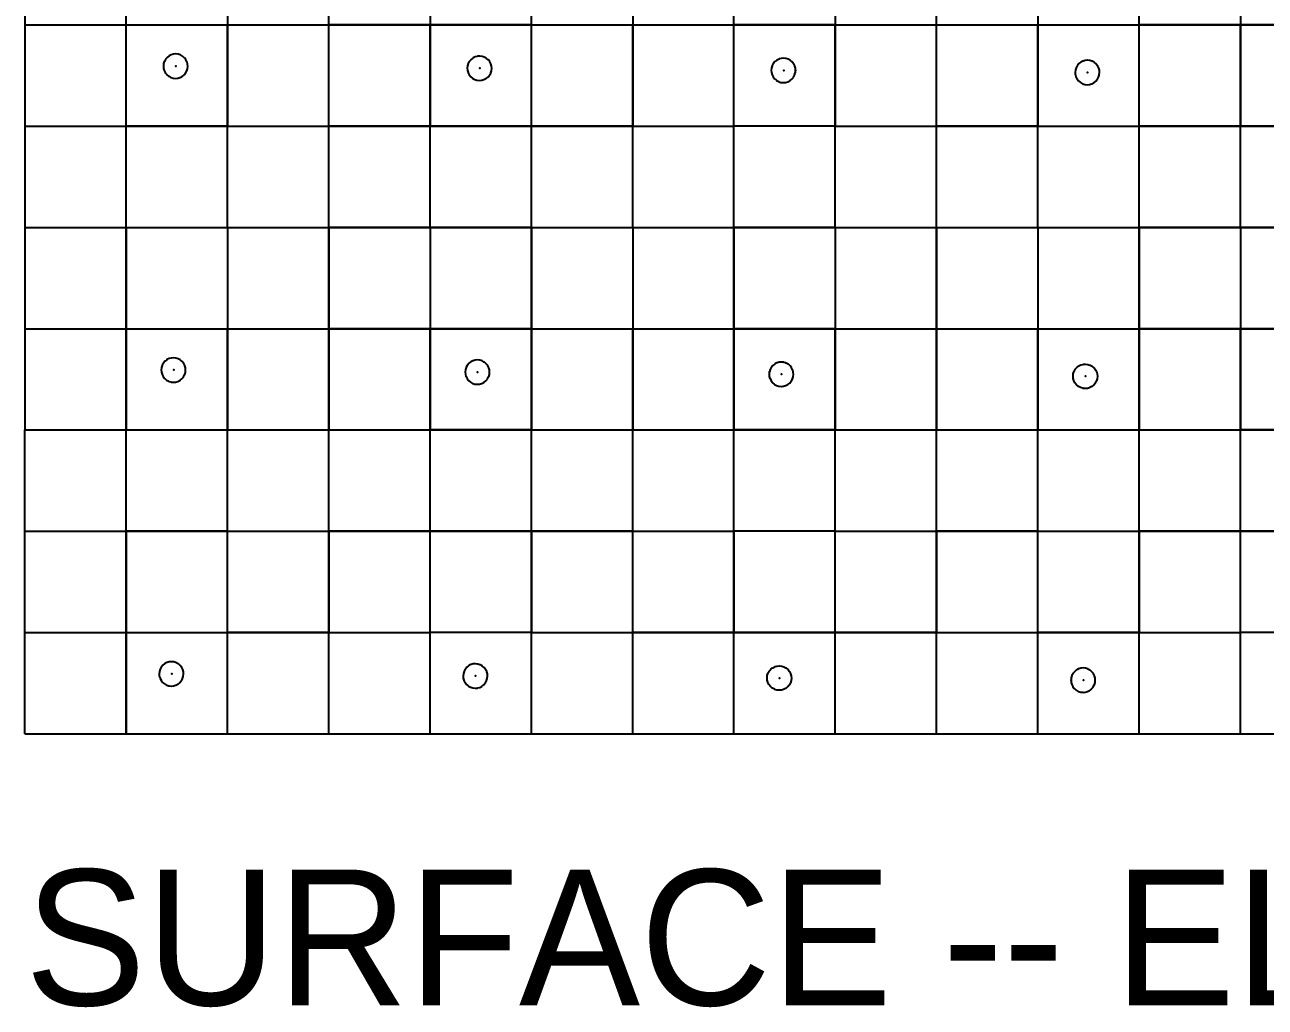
# Model space of a CAD drawing. Header units: metres. Extents: x 0 to 398, y -24 to 612.
# Drawn here: x 0 to 110.2, y -24.3 to 63 of the extents above; entities that cross this region are included whole.
import ezdxf

# ---------------------------------------------------------------- set-up
doc = ezdxf.new("R2010")
doc.units = ezdxf.units.M
doc.layers.add('LAYER_01_CUT', color=7, linetype='Continuous')
doc.layers.add('LAYER_04_GRID', color=7, linetype='Continuous')

msp = doc.modelspace()

# ---------------------------------------------------------------- linework, layer by layer
at = {"layer": 'LAYER_01_CUT'}
for points in [[(17.99, 54), (9, 54), (9, 62.99), (9, 63), (9, 71.99), (9, 72), (9, 80.99)], [(35.99, 54), (27, 54), (27, 62.99), (27, 63), (27, 71.99), (27, 72), (27, 80.99)], [(53.99, 54), (45, 54), (45, 62.99), (45, 63), (45, 71.99), (45, 72), (45, 80.99)], [(71.99, 54), (63, 54), (63, 62.99), (63, 63), (63, 71.99), (63, 72), (63, 80.99)], [(89.99, 54), (81, 54), (81, 62.99), (81, 63), (81, 71.99), (81, 72), (81, 80.99)], [(107.99, 54), (99, 54), (99, 62.99), (99, 63), (99, 71.99), (99, 72), (99, 80.99)], [(0, 71.99), (0, 63), (0, 62.99), (0, 54), (8.99, 54)], [(18, 71.99), (18, 63), (18, 63.01)], [(36, 71.99), (36, 63), (36, 63.01)], [(54, 71.99), (54, 63), (54, 63.01)], [(72, 71.99), (72, 63), (72, 63.01)], [(90, 71.99), (90, 63), (90, 63.01)], [(108, 71.99), (108, 63), (108, 63.01)], [(0, 63), (8.99, 63)], [(0, 63), (0.01, 63)], [(0.01, 63), (9, 63)], [(8.99, 63), (9, 63)], [(9, 63), (9, 63.01)], [(9.01, 63), (9, 63)], [(9, 54.01), (9, 63)], [(9, 63), (17.99, 63)], [(9.01, 63), (18, 63)], [(18, 63), (17.99, 63)], [(18, 54.01), (18, 63)], [(18, 63), (18, 62.99)], [(18, 63), (26.99, 63)], [(18, 63), (18.01, 63)], [(18, 62.99), (18, 54), (26.99, 54)], [(18.01, 63), (27, 63)], [(26.99, 63), (27, 63)], [(27, 63), (27, 63.01)], [(35.99, 63), (27, 63)], [(27.01, 63), (27, 63)], [(27, 54.01), (27, 63)], [(27.01, 63), (36, 63)], [(35.99, 63), (36, 63)], [(36, 54.01), (36, 63)], [(36, 63), (36, 62.99)], [(36, 63), (44.99, 63)], [(36, 63), (36.01, 63)], [(36, 62.99), (36, 54), (44.99, 54)], [(45, 63), (36.01, 63)], [(45, 63), (44.99, 63)], [(45, 63), (45, 63.01)], [(45, 54.01), (45, 63)], [(45, 63), (53.99, 63)], [(45, 63), (45.01, 63)], [(45.01, 63), (54, 63)], [(53.99, 63), (54, 63)], [(54.01, 63), (54, 63)], [(54, 54.01), (54, 63)], [(54, 63), (54, 62.99)], [(54, 63), (62.99, 63)], [(54, 62.99), (54, 54), (62.99, 54)], [(54.01, 63), (63, 63)], [(63, 63), (62.99, 63)], [(63, 63), (63, 63.01)], [(63, 54.01), (63, 63)], [(63, 63), (71.99, 63)], [(63, 63), (63.01, 63)], [(72, 63), (63.01, 63)], [(72, 63), (71.99, 63)], [(72, 54.01), (72, 63)], [(72, 63), (72, 62.99)], [(72, 63), (80.99, 63)], [(72, 63), (72.01, 63)], [(72, 62.99), (72, 54), (80.99, 54)], [(72.01, 63), (81, 63)], [(80.99, 63), (81, 63)], [(81, 63), (81, 63.01)], [(81.01, 63), (81, 63)], [(81, 54.01), (81, 63)], [(81, 63), (89.99, 63)], [(81.01, 63), (90, 63)], [(90, 63), (89.99, 63)], [(90, 54.01), (90, 63)], [(90, 63), (90, 62.99)], [(90, 63), (98.99, 63)], [(90, 63), (90.01, 63)], [(90, 62.99), (90, 54), (98.99, 54)], [(90.01, 63), (99, 63)], [(98.99, 63), (99, 63)], [(99, 63), (99, 63.01)], [(107.99, 63), (99, 63)], [(99.01, 63), (99, 63)], [(99, 54.01), (99, 63)], [(99.01, 63), (108, 63)], [(107.99, 63), (108, 63)], [(108, 54.01), (108, 63)], [(108, 63), (108, 62.99)], [(108, 63), (116.99, 63)], [(108, 63), (108.01, 63)], [(108, 62.99), (108, 54), (116.99, 54)], [(117, 63), (108.01, 63)], [(14.46, 59.51), (14.46, 59.51), (14.46, 59.52), (14.41, 59.7), (14.41, 59.71), (14.4, 59.72), (14.31, 59.9), (14.31, 59.91), (14.3, 59.91), (14.18, 60.07), (14.17, 60.08), (14.02, 60.21), (14, 60.22), (14, 60.23), (13.82, 60.32), (13.81, 60.33), (13.8, 60.33), (13.62, 60.39), (13.61, 60.39), (13.6, 60.39), (13.41, 60.41), (13.4, 60.41), (13.39, 60.41), (13.21, 60.39), (13.21, 60.39), (13.2, 60.39), (13.01, 60.34), (13.01, 60.34), (13, 60.33), (12.82, 60.25), (12.81, 60.24), (12.81, 60.24), (12.65, 60.11), (12.64, 60.11), (12.51, 59.95), (12.5, 59.94), (12.49, 59.93), (12.4, 59.75), (12.39, 59.74), (12.39, 59.74), (12.33, 59.55), (12.33, 59.54), (12.33, 59.53), (12.31, 59.34), (12.31, 59.33), (12.31, 59.33), (12.33, 59.15), (12.33, 59.14), (12.33, 59.13), (12.38, 58.95), (12.38, 58.94), (12.38, 58.93), (12.47, 58.75), (12.48, 58.75), (12.48, 58.74), (12.61, 58.58), (12.61, 58.57), (12.77, 58.44), (12.78, 58.43), (12.79, 58.43), (12.97, 58.33), (12.97, 58.33), (12.98, 58.32), (13.17, 58.27), (13.18, 58.26), (13.19, 58.26), (13.38, 58.24), (13.39, 58.24), (13.39, 58.24), (13.57, 58.26), (13.58, 58.26), (13.59, 58.26), (13.77, 58.31), (13.78, 58.31), (13.79, 58.32), (13.97, 58.41), (13.97, 58.41), (13.98, 58.42), (14.14, 58.54), (14.15, 58.55), (14.28, 58.7), (14.29, 58.72), (14.29, 58.72), (14.39, 58.9), (14.39, 58.91), (14.4, 58.92), (14.45, 59.1), (14.46, 59.11), (14.46, 59.12), (14.48, 59.31), (14.48, 59.32), (14.48, 59.33), (14.46, 59.51)], [(39.61, 58.39), (39.77, 58.26), (39.78, 58.24), (39.79, 58.24), (39.97, 58.14), (39.97, 58.14), (39.98, 58.14), (40.17, 58.08), (40.18, 58.08), (40.19, 58.08), (40.38, 58.06), (40.39, 58.06), (40.39, 58.06), (40.57, 58.07), (40.58, 58.07), (40.59, 58.07), (40.77, 58.13), (40.78, 58.13), (40.79, 58.13), (40.96, 58.22), (40.97, 58.22), (40.98, 58.23), (41.14, 58.35), (41.15, 58.36), (41.28, 58.52), (41.29, 58.53), (41.29, 58.54), (41.39, 58.71), (41.39, 58.72), (41.39, 58.73), (41.45, 58.92), (41.45, 58.93), (41.46, 58.93), (41.48, 59.12), (41.48, 59.13), (41.48, 59.14), (41.46, 59.32), (41.46, 59.33), (41.46, 59.33), (41.41, 59.52), (41.4, 59.53), (41.4, 59.53), (41.31, 59.71), (41.31, 59.72), (41.3, 59.73), (41.18, 59.89), (41.17, 59.89), (41.02, 60.02), (41, 60.03), (41, 60.04), (40.82, 60.13), (40.81, 60.14), (40.8, 60.14), (40.62, 60.2), (40.61, 60.2), (40.6, 60.2), (40.41, 60.22), (40.4, 60.22), (40.39, 60.22), (40.21, 60.21), (40.21, 60.21), (40.2, 60.2), (40.01, 60.15), (40.01, 60.15), (40, 60.15), (39.82, 60.06), (39.81, 60.05), (39.81, 60.05), (39.65, 59.92), (39.64, 59.92), (39.51, 59.76), (39.5, 59.75), (39.49, 59.74), (39.4, 59.57), (39.39, 59.56), (39.39, 59.55), (39.33, 59.36), (39.33, 59.35), (39.33, 59.35), (39.31, 59.16), (39.31, 59.15), (39.31, 59.14), (39.32, 58.96), (39.33, 58.95), (39.33, 58.94), (39.38, 58.76), (39.38, 58.75), (39.38, 58.74), (39.47, 58.57), (39.48, 58.56), (39.48, 58.55), (39.61, 58.39), (39.61, 58.39)], [(67.78, 57.94), (67.79, 57.94), (67.96, 58.03), (67.97, 58.04), (67.98, 58.04), (68.14, 58.17), (68.14, 58.17), (68.28, 58.33), (68.29, 58.34), (68.29, 58.35), (68.39, 58.53), (68.39, 58.53), (68.39, 58.54), (68.45, 58.73), (68.45, 58.74), (68.46, 58.75), (68.47, 58.94), (68.48, 58.95), (68.47, 58.95), (68.46, 59.13), (68.46, 59.14), (68.46, 59.15), (68.41, 59.33), (68.4, 59.34), (68.4, 59.35), (68.31, 59.53), (68.31, 59.53), (68.3, 59.54), (68.18, 59.7), (68.17, 59.71), (68.02, 59.84), (68, 59.85), (67.99, 59.85), (67.82, 59.95), (67.81, 59.95), (67.8, 59.96), (67.61, 60.01), (67.61, 60.02), (67.6, 60.02), (67.41, 60.04), (67.4, 60.04), (67.39, 60.04), (67.21, 60.02), (67.2, 60.02), (67.2, 60.02), (67.01, 59.97), (67.01, 59.96), (67, 59.96), (66.82, 59.87), (66.81, 59.87), (66.81, 59.86), (66.65, 59.74), (66.64, 59.73), (66.51, 59.58), (66.5, 59.56), (66.49, 59.56), (66.4, 59.38), (66.39, 59.37), (66.39, 59.36), (66.33, 59.18), (66.33, 59.17), (66.33, 59.16), (66.31, 58.97), (66.31, 58.96), (66.31, 58.95), (66.32, 58.77), (66.32, 58.77), (66.33, 58.76), (66.38, 58.57), (66.38, 58.57), (66.38, 58.56), (66.47, 58.38), (66.48, 58.37), (66.48, 58.37), (66.61, 58.21), (66.61, 58.2), (66.77, 58.07), (66.78, 58.06), (66.79, 58.05), (66.97, 57.96), (66.97, 57.95), (66.98, 57.95), (67.17, 57.89), (67.18, 57.89), (67.19, 57.89), (67.38, 57.87), (67.38, 57.87), (67.39, 57.87), (67.57, 57.88), (67.58, 57.89), (67.59, 57.89), (67.77, 57.94), (67.78, 57.94)], [(95.39, 58.35), (95.39, 58.36), (95.45, 58.54), (95.45, 58.55), (95.45, 58.56), (95.47, 58.75), (95.47, 58.76), (95.47, 58.77), (95.46, 58.95), (95.46, 58.95), (95.46, 58.96), (95.41, 59.15), (95.4, 59.15), (95.4, 59.16), (95.31, 59.34), (95.31, 59.35), (95.3, 59.35), (95.18, 59.51), (95.17, 59.52), (95.02, 59.65), (95, 59.66), (94.99, 59.67), (94.82, 59.76), (94.81, 59.77), (94.8, 59.77), (94.61, 59.83), (94.61, 59.83), (94.6, 59.83), (94.41, 59.85), (94.4, 59.85), (94.39, 59.85), (94.21, 59.83), (94.2, 59.83), (94.2, 59.83), (94.01, 59.78), (94, 59.78), (94, 59.78), (93.82, 59.69), (93.81, 59.68), (93.8, 59.68), (93.65, 59.55), (93.64, 59.55), (93.51, 59.39), (93.5, 59.38), (93.49, 59.37), (93.4, 59.19), (93.39, 59.19), (93.39, 59.18), (93.33, 58.99), (93.33, 58.98), (93.33, 58.97), (93.31, 58.78), (93.31, 58.77), (93.31, 58.77), (93.32, 58.59), (93.32, 58.58), (93.33, 58.57), (93.38, 58.39), (93.38, 58.38), (93.38, 58.37), (93.47, 58.19), (93.48, 58.19), (93.48, 58.18), (93.61, 58.02), (93.61, 58.01), (93.77, 57.88), (93.78, 57.87), (93.79, 57.87), (93.97, 57.77), (93.97, 57.77), (93.98, 57.76), (94.17, 57.71), (94.18, 57.7), (94.19, 57.7), (94.38, 57.68), (94.38, 57.68), (94.39, 57.68), (94.57, 57.7), (94.58, 57.7), (94.59, 57.7), (94.77, 57.75), (94.78, 57.75), (94.79, 57.76), (94.96, 57.85), (94.97, 57.85), (94.98, 57.86), (95.14, 57.98), (95.14, 57.99), (95.27, 58.14), (95.29, 58.16), (95.29, 58.16), (95.39, 58.34), (95.39, 58.35)], [(0, 53.99), (0, 54)], [(0, 54), (0.01, 54)], [(0, 53.99), (0, 45), (0, 44.99), (0, 36), (8.99, 36), (9, 36), (9, 44.99), (9, 45), (9, 53.99)], [(0.01, 54), (9, 54)], [(8.99, 54), (9, 54)], [(9, 54.01), (9, 54)], [(9.01, 54), (9, 54)], [(9, 53.99), (9, 54)], [(9, 45.01), (9, 54)], [(9.01, 54), (18, 54)], [(18, 54), (17.99, 54)], [(17.99, 45), (18, 45), (18, 53.99)], [(18, 54.01), (18, 54)], [(18, 53.99), (18, 54)], [(18, 45.01), (18, 54)], [(18, 54), (18.01, 54)], [(18.01, 54), (27, 54)], [(26.99, 54), (27, 54)], [(26.99, 36), (27, 36), (27, 44.99), (27, 45), (27, 53.99)], [(27, 54.01), (27, 54)], [(27.01, 54), (27, 54)], [(27, 53.99), (27, 54)], [(27, 45.01), (27, 54)], [(27.01, 54), (36, 54)], [(35.99, 54), (36, 54)], [(35.99, 45), (36, 45), (36, 53.99)], [(36, 54.01), (36, 54)], [(36, 53.99), (36, 54)], [(36, 45.01), (36, 54)], [(36, 54), (36.01, 54)], [(45, 54), (36.01, 54)], [(45, 54), (44.99, 54)], [(44.99, 36), (45, 36), (45, 44.99), (45, 45), (45, 53.99)], [(45, 54.01), (45, 54)], [(45, 53.99), (45, 54)], [(45, 45.01), (45, 54)], [(45, 54), (45.01, 54)], [(45.01, 54), (54, 54)], [(53.99, 54), (54, 54)], [(53.99, 45), (54, 45), (54, 53.99)], [(54, 54.01), (54, 54)], [(54.01, 54), (54, 54)], [(54, 53.99), (54, 54)], [(54, 45.01), (54, 54)], [(54.01, 54), (63, 54)], [(63, 54), (62.99, 54)], [(62.99, 36), (63, 36), (63, 44.99), (63, 45), (63, 53.99)], [(63, 54.01), (63, 54)], [(63, 53.99), (63, 54)], [(63, 45.01), (63, 54)], [(63, 54), (63.01, 54)], [(72, 54), (63.01, 54)], [(72, 54), (71.99, 54)], [(71.99, 45), (72, 45), (72, 53.99)], [(72, 54.01), (72, 54)], [(72, 53.99), (72, 54)], [(72, 45.01), (72, 54)], [(72, 54), (72.01, 54)], [(72.01, 54), (81, 54)], [(80.99, 54), (81, 54)], [(80.99, 36), (81, 36), (81, 44.99), (81, 45), (81, 53.99)], [(81, 54.01), (81, 54)], [(81.01, 54), (81, 54)], [(81, 53.99), (81, 54)], [(81, 45.01), (81, 54)], [(81.01, 54), (90, 54)], [(90, 54), (89.99, 54)], [(89.99, 45), (90, 45), (90, 53.99)], [(90, 54.01), (90, 54)], [(90, 53.99), (90, 54)], [(90, 45.01), (90, 54)], [(90, 54), (90.01, 54)], [(90.01, 54), (99, 54)], [(98.99, 54), (99, 54)], [(98.99, 36), (99, 36), (99, 44.99), (99, 45), (99, 53.99)], [(99, 54.01), (99, 54)], [(99.01, 54), (99, 54)], [(99, 53.99), (99, 54)], [(99, 45.01), (99, 54)], [(99.01, 54), (108, 54)], [(107.99, 54), (108, 54)], [(107.99, 45), (108, 45), (108, 53.99)], [(108, 54.01), (108, 54)], [(108, 53.99), (108, 54)], [(108, 45.01), (108, 54)], [(108, 54), (108.01, 54)], [(117, 54), (108.01, 54)], [(0, 45), (8.99, 45)], [(0, 45), (0.01, 45)], [(0.01, 45), (9, 45)], [(8.99, 45), (9, 45)], [(9, 45), (9, 45.01)], [(9.01, 45), (9, 45)], [(9, 45), (9, 36.01)], [(9, 45), (17.99, 45)], [(9.01, 45), (18, 45)], [(18, 45), (18, 45.01)], [(18, 45), (18, 44.99)], [(18, 45), (18, 36.01)], [(18, 45), (26.99, 45)], [(18, 45), (18.01, 45)], [(18, 44.99), (18, 36), (18, 36.01)], [(18.01, 45), (27, 45)], [(26.99, 45), (27, 45)], [(27, 45), (27, 45.01)], [(35.99, 45), (27, 45)], [(27.01, 45), (27, 45)], [(27, 45), (27, 36.01)], [(27.01, 45), (36, 45)], [(36, 45), (36, 45.01)], [(36, 45), (36, 44.99)], [(36, 45), (36, 36.01)], [(36, 45), (44.99, 45)], [(36, 45), (36.01, 45)], [(36, 44.99), (36, 36), (36, 36.01)], [(45, 45), (36.01, 45)], [(45, 45), (44.99, 45)], [(45, 45), (45, 45.01)], [(45, 45), (45, 36.01)], [(45, 45), (53.99, 45)], [(45, 45), (45.01, 45)], [(45.01, 45), (54, 45)], [(54, 45), (54, 45.01)], [(54.01, 45), (54, 45)], [(54, 45), (54, 44.99)], [(54, 45), (54, 36.01)], [(54, 45), (62.99, 45)], [(54, 44.99), (54, 36), (54, 36.01)], [(54.01, 45), (63, 45)], [(63, 45), (62.99, 45)], [(63, 45), (63, 45.01)], [(63, 45), (63, 36.01)], [(63, 45), (71.99, 45)], [(63, 45), (63.01, 45)], [(72, 45), (63.01, 45)], [(72, 45), (72, 45.01)], [(72, 45), (72, 44.99)], [(72, 45), (72, 36.01)], [(72, 45), (80.99, 45)], [(72, 45), (72.01, 45)], [(72, 44.99), (72, 36), (72, 36.01)], [(72.01, 45), (81, 45)], [(80.99, 45), (81, 45)], [(81, 45), (81, 45.01)], [(81.01, 45), (81, 45)], [(81, 45), (81, 36.01)], [(81, 45), (89.99, 45)], [(81.01, 45), (90, 45)], [(90, 45), (90, 45.01)], [(90, 45), (90, 44.99)], [(90, 45), (90, 36.01)], [(90, 45), (98.99, 45)], [(90, 45), (90.01, 45)], [(90, 44.99), (90, 36), (90, 36.01)], [(90.01, 45), (99, 45)], [(98.99, 45), (99, 45)], [(99, 45), (99, 45.01)], [(107.99, 45), (99, 45)], [(99.01, 45), (99, 45)], [(99, 45), (99, 36.01)], [(99.01, 45), (108, 45)], [(108, 45), (108, 45.01)], [(108, 45), (108, 44.99)], [(108, 45), (108, 36.01)], [(108, 45), (116.99, 45)], [(108, 45), (108.01, 45)], [(108, 44.99), (108, 36), (108, 36.01)], [(117, 45), (108.01, 45)], [(0, 35.99), (0, 36)], [(0, 36), (0.01, 36)], [(0, 35.99), (0, 27)], [(0.01, 36), (9, 36)], [(9, 36), (9, 36.01)], [(9.01, 36), (9, 36)], [(9, 35.99), (9, 36)], [(9, 27.01), (9, 36)], [(9, 36), (17.99, 36)], [(9, 35.99), (9, 27)], [(9.01, 36), (18, 36)], [(18, 36), (17.99, 36)], [(18, 35.99), (18, 36)], [(18, 27.01), (18, 36)], [(18, 36), (26.99, 36)], [(18, 36), (18.01, 36)], [(18, 35.99), (18, 27)], [(18.01, 36), (27, 36)], [(27, 36), (27, 36.01)], [(35.99, 36), (27, 36)], [(27.01, 36), (27, 36)], [(27, 35.99), (27, 36)], [(27, 27.01), (27, 36)], [(27, 35.99), (27, 27)], [(27.01, 36), (36, 36)], [(35.99, 36), (36, 36)], [(36, 35.99), (36, 36)], [(36, 27.01), (36, 36)], [(36, 36), (44.99, 36)], [(36, 36), (36.01, 36)], [(36, 35.99), (36, 27)], [(45, 36), (36.01, 36)], [(45, 36), (45, 36.01)], [(45, 35.99), (45, 36)], [(45, 27.01), (45, 36)], [(45, 36), (53.99, 36)], [(45, 36), (45.01, 36)], [(45, 35.99), (45, 27)], [(45.01, 36), (54, 36)], [(53.99, 36), (54, 36)], [(54.01, 36), (54, 36)], [(54, 35.99), (54, 36)], [(54, 27.01), (54, 36)], [(54, 36), (62.99, 36)], [(54, 35.99), (54, 27)], [(54.01, 36), (63, 36)], [(63, 36), (63, 36.01)], [(63, 35.99), (63, 36)], [(63, 27.01), (63, 36)], [(63, 36), (71.99, 36)], [(63, 36), (63.01, 36)], [(63, 35.99), (63, 27)], [(72, 36), (63.01, 36)], [(72, 36), (71.99, 36)], [(72, 35.99), (72, 36)], [(72, 27.01), (72, 36)], [(72, 36), (80.99, 36)], [(72, 36), (72.01, 36)], [(72, 35.99), (72, 27)], [(72.01, 36), (81, 36)], [(81, 36), (81, 36.01)], [(81.01, 36), (81, 36)], [(81, 35.99), (81, 36)], [(81, 27.01), (81, 36)], [(81, 36), (89.99, 36)], [(81, 35.99), (81, 27)], [(81.01, 36), (90, 36)], [(90, 36), (89.99, 36)], [(90, 35.99), (90, 36)], [(90, 27.01), (90, 36)], [(90, 36), (98.99, 36)], [(90, 36), (90.01, 36)], [(90, 35.99), (90, 27)], [(90.01, 36), (99, 36)], [(99, 36), (99, 36.01)], [(107.99, 36), (99, 36)], [(99.01, 36), (99, 36)], [(99, 35.99), (99, 36)], [(99, 27.01), (99, 36)], [(99, 35.99), (99, 27)], [(99.01, 36), (108, 36)], [(107.99, 36), (108, 36)], [(108, 35.99), (108, 36)], [(108, 27.01), (108, 36)], [(108, 36), (116.99, 36)], [(108, 36), (108.01, 36)], [(108, 35.99), (108, 27)], [(117, 36), (108.01, 36)], [(14.27, 32.51), (14.27, 32.51), (14.27, 32.52), (14.22, 32.71), (14.22, 32.71), (14.21, 32.72), (14.13, 32.9), (14.12, 32.91), (14.12, 32.91), (13.99, 33.07), (13.99, 33.08), (13.83, 33.21), (13.82, 33.22), (13.81, 33.23), (13.63, 33.32), (13.62, 33.33), (13.62, 33.33), (13.43, 33.39), (13.42, 33.39), (13.41, 33.39), (13.22, 33.41), (13.21, 33.41), (13.21, 33.41), (13.03, 33.39), (13.02, 33.39), (13.01, 33.39), (12.83, 33.34), (12.82, 33.34), (12.81, 33.34), (12.63, 33.25), (12.63, 33.24), (12.62, 33.24), (12.46, 33.11), (12.45, 33.11), (12.32, 32.95), (12.31, 32.94), (12.31, 32.93), (12.21, 32.75), (12.21, 32.75), (12.2, 32.74), (12.15, 32.55), (12.14, 32.54), (12.14, 32.53), (12.12, 32.34), (12.12, 32.33), (12.12, 32.33), (12.14, 32.15), (12.14, 32.14), (12.14, 32.13), (12.19, 31.95), (12.19, 31.94), (12.2, 31.93), (12.29, 31.75), (12.29, 31.75), (12.3, 31.74), (12.42, 31.58), (12.43, 31.57), (12.58, 31.44), (12.6, 31.43), (12.6, 31.43), (12.78, 31.33), (12.79, 31.33), (12.8, 31.32), (12.98, 31.27), (12.99, 31.26), (13, 31.26), (13.19, 31.24), (13.2, 31.24), (13.21, 31.24), (13.39, 31.26), (13.39, 31.26), (13.4, 31.26), (13.59, 31.31), (13.59, 31.31), (13.6, 31.32), (13.78, 31.41), (13.79, 31.41), (13.79, 31.42), (13.95, 31.54), (13.96, 31.55), (14.09, 31.7), (14.1, 31.72), (14.11, 31.72), (14.2, 31.9), (14.21, 31.91), (14.21, 31.92), (14.27, 32.1), (14.27, 32.11), (14.27, 32.12), (14.29, 32.31), (14.29, 32.32), (14.29, 32.33), (14.27, 32.51)], [(39.14, 32.35), (39.12, 32.16), (39.12, 32.15), (39.12, 32.14), (39.14, 31.96), (39.14, 31.95), (39.14, 31.94), (39.19, 31.76), (39.19, 31.75), (39.2, 31.75), (39.29, 31.57), (39.29, 31.56), (39.3, 31.55), (39.42, 31.39), (39.43, 31.39), (39.58, 31.26), (39.6, 31.25), (39.6, 31.24), (39.78, 31.14), (39.79, 31.14), (39.8, 31.14), (39.98, 31.08), (39.99, 31.08), (40, 31.08), (40.19, 31.06), (40.2, 31.06), (40.21, 31.06), (40.39, 31.07), (40.39, 31.07), (40.4, 31.07), (40.58, 31.13), (40.59, 31.13), (40.6, 31.13), (40.78, 31.22), (40.79, 31.22), (40.79, 31.23), (40.95, 31.36), (40.96, 31.36), (41.09, 31.52), (41.1, 31.53), (41.11, 31.54), (41.2, 31.71), (41.21, 31.72), (41.21, 31.73), (41.27, 31.92), (41.27, 31.93), (41.27, 31.93), (41.29, 32.12), (41.29, 32.13), (41.29, 32.14), (41.27, 32.32), (41.27, 32.33), (41.27, 32.34), (41.22, 32.52), (41.22, 32.53), (41.21, 32.53), (41.13, 32.71), (41.12, 32.72), (41.12, 32.73), (40.99, 32.89), (40.99, 32.89), (40.83, 33.02), (40.82, 33.04), (40.81, 33.04), (40.63, 33.14), (40.62, 33.14), (40.62, 33.14), (40.43, 33.2), (40.42, 33.2), (40.41, 33.2), (40.22, 33.22), (40.21, 33.22), (40.21, 33.22), (40.03, 33.21), (40.02, 33.21), (40.01, 33.21), (39.83, 33.15), (39.82, 33.15), (39.81, 33.15), (39.63, 33.06), (39.63, 33.06), (39.62, 33.05), (39.46, 32.93), (39.45, 32.92), (39.32, 32.76), (39.31, 32.75), (39.31, 32.74), (39.21, 32.57), (39.21, 32.56), (39.2, 32.55), (39.15, 32.36), (39.14, 32.35), (39.14, 32.35)], [(67.96, 31.17), (68.09, 31.33), (68.1, 31.34), (68.1, 31.35), (68.2, 31.53), (68.2, 31.54), (68.21, 31.54), (68.27, 31.73), (68.27, 31.74), (68.27, 31.75), (68.29, 31.94), (68.29, 31.95), (68.29, 31.95), (68.27, 32.13), (68.27, 32.14), (68.27, 32.15), (68.22, 32.33), (68.22, 32.34), (68.21, 32.35), (68.12, 32.53), (68.12, 32.53), (68.12, 32.54), (67.99, 32.7), (67.98, 32.71), (67.83, 32.84), (67.82, 32.85), (67.81, 32.85), (67.63, 32.95), (67.62, 32.95), (67.62, 32.96), (67.43, 33.01), (67.42, 33.02), (67.41, 33.02), (67.22, 33.04), (67.21, 33.04), (67.2, 33.04), (67.03, 33.02), (67.02, 33.02), (67.01, 33.02), (66.83, 32.97), (66.82, 32.97), (66.81, 32.96), (66.63, 32.87), (66.63, 32.87), (66.62, 32.86), (66.46, 32.74), (66.45, 32.73), (66.32, 32.58), (66.31, 32.56), (66.31, 32.56), (66.21, 32.38), (66.21, 32.37), (66.2, 32.36), (66.15, 32.18), (66.14, 32.17), (66.14, 32.16), (66.12, 31.97), (66.12, 31.96), (66.12, 31.95), (66.14, 31.77), (66.14, 31.77), (66.14, 31.76), (66.19, 31.57), (66.19, 31.57), (66.2, 31.56), (66.29, 31.38), (66.29, 31.37), (66.29, 31.37), (66.42, 31.21), (66.43, 31.2), (66.58, 31.07), (66.59, 31.06), (66.6, 31.05), (66.78, 30.96), (66.79, 30.95), (66.79, 30.95), (66.98, 30.89), (66.99, 30.89), (67, 30.89), (67.19, 30.87), (67.2, 30.87), (67.21, 30.87), (67.38, 30.89), (67.39, 30.89), (67.4, 30.89), (67.58, 30.94), (67.59, 30.94), (67.6, 30.95), (67.78, 31.03), (67.78, 31.04), (67.79, 31.04), (67.95, 31.17), (67.96, 31.17)], [(94.78, 30.85), (94.78, 30.85), (94.6, 30.76), (94.59, 30.76), (94.58, 30.75), (94.4, 30.7), (94.39, 30.7), (94.38, 30.7), (94.2, 30.68), (94.2, 30.68), (94.19, 30.68), (94, 30.7), (93.99, 30.71), (93.98, 30.71), (93.79, 30.77), (93.79, 30.77), (93.78, 30.77), (93.6, 30.87), (93.59, 30.87), (93.58, 30.88), (93.43, 31.01), (93.42, 31.02), (93.29, 31.18), (93.29, 31.19), (93.28, 31.2), (93.2, 31.37), (93.19, 31.38), (93.19, 31.39), (93.14, 31.57), (93.14, 31.58), (93.14, 31.59), (93.12, 31.77), (93.12, 31.77), (93.12, 31.78), (93.14, 31.97), (93.14, 31.98), (93.14, 31.99), (93.2, 32.18), (93.21, 32.19), (93.21, 32.19), (93.31, 32.37), (93.31, 32.38), (93.32, 32.39), (93.45, 32.55), (93.46, 32.55), (93.62, 32.68), (93.62, 32.68), (93.63, 32.69), (93.81, 32.78), (93.82, 32.78), (93.83, 32.78), (94.01, 32.83), (94.02, 32.83), (94.03, 32.84), (94.2, 32.85), (94.21, 32.85), (94.22, 32.85), (94.41, 32.83), (94.42, 32.83), (94.43, 32.83), (94.61, 32.77), (94.62, 32.77), (94.63, 32.76), (94.81, 32.67), (94.82, 32.66), (94.83, 32.65), (94.98, 32.52), (94.99, 32.51), (95.11, 32.35), (95.12, 32.35), (95.12, 32.34), (95.21, 32.16), (95.22, 32.15), (95.22, 32.15), (95.27, 31.96), (95.27, 31.95), (95.27, 31.95), (95.29, 31.77), (95.29, 31.76), (95.29, 31.75), (95.27, 31.56), (95.27, 31.55), (95.26, 31.54), (95.21, 31.36), (95.2, 31.35), (95.2, 31.34), (95.1, 31.16), (95.1, 31.16), (95.09, 31.14), (94.96, 30.99), (94.95, 30.98), (94.79, 30.86), (94.78, 30.85)], [(0, 0), (0, 8.99), (0, 9), (0, 17.99), (0, 18), (0, 26.99), (0, 27), (8.99, 27), (9, 27), (17.99, 27), (18, 27), (26.99, 27), (27, 27), (35.99, 27), (36, 27), (44.99, 27), (45, 27), (53.99, 27), (54, 27), (62.99, 27), (63, 27), (71.99, 27), (72, 27), (80.99, 27), (81, 27), (89.99, 27), (90, 27), (98.99, 27), (99, 27), (107.99, 27), (108, 27), (116.99, 27)], [(0, 27), (0.01, 27)], [(0.01, 27), (9, 27)], [(9, 27.01), (9, 27)], [(9.01, 27), (9, 27)], [(9, 26.99), (9, 27)], [(9, 18.01), (9, 27)], [(17.99, 18), (9, 18), (9, 26.99)], [(9.01, 27), (18, 27)], [(18, 27.01), (18, 27)], [(18, 26.99), (18, 27)], [(18, 18.01), (18, 27)], [(18, 27), (18.01, 27)], [(26.99, 9), (18, 9), (18, 17.99), (18, 18), (18, 26.99)], [(18.01, 27), (27, 27)], [(27, 27.01), (27, 27)], [(27.01, 27), (27, 27)], [(27, 26.99), (27, 27)], [(27, 18.01), (27, 27)], [(35.99, 18), (27, 18), (27, 26.99)], [(27.01, 27), (36, 27)], [(36, 27.01), (36, 27)], [(36, 26.99), (36, 27)], [(36, 18.01), (36, 27)], [(36, 27), (36.01, 27)], [(44.99, 9), (36, 9), (36, 17.99), (36, 18), (36, 26.99)], [(45, 27), (36.01, 27)], [(45, 27.01), (45, 27)], [(45, 26.99), (45, 27)], [(45, 18.01), (45, 27)], [(45, 27), (45.01, 27)], [(53.99, 18), (45, 18), (45, 26.99)], [(45.01, 27), (54, 27)], [(54, 27.01), (54, 27)], [(54.01, 27), (54, 27)], [(54, 26.99), (54, 27)], [(54, 18.01), (54, 27)], [(62.99, 9), (54, 9), (54, 17.99), (54, 18), (54, 26.99)], [(54.01, 27), (63, 27)], [(63, 27.01), (63, 27)], [(63, 26.99), (63, 27)], [(63, 18.01), (63, 27)], [(63, 27), (63.01, 27)], [(71.99, 18), (63, 18), (63, 26.99)], [(72, 27), (63.01, 27)], [(72, 27.01), (72, 27)], [(72, 26.99), (72, 27)], [(72, 18.01), (72, 27)], [(72, 27), (72.01, 27)], [(80.99, 9), (72, 9), (72, 17.99), (72, 18), (72, 26.99)], [(72.01, 27), (81, 27)], [(81, 27.01), (81, 27)], [(81.01, 27), (81, 27)], [(81, 26.99), (81, 27)], [(81, 18.01), (81, 27)], [(89.99, 18), (81, 18), (81, 26.99)], [(81.01, 27), (90, 27)], [(90, 27.01), (90, 27)], [(90, 26.99), (90, 27)], [(90, 18.01), (90, 27)], [(90, 27), (90.01, 27)], [(98.99, 9), (90, 9), (90, 17.99), (90, 18), (90, 26.99)], [(90.01, 27), (99, 27)], [(99, 27.01), (99, 27)], [(99.01, 27), (99, 27)], [(99, 26.99), (99, 27)], [(99, 18.01), (99, 27)], [(107.99, 18), (99, 18), (99, 26.99)], [(99.01, 27), (108, 27)], [(108, 27.01), (108, 27)], [(108, 26.99), (108, 27)], [(108, 18.01), (108, 27)], [(108, 27), (108.01, 27)], [(116.99, 9), (108, 9), (108, 17.99), (108, 18), (108, 26.99)], [(117, 27), (108.01, 27)], [(0, 18), (8.99, 18)], [(0, 18), (0.01, 18)], [(0.01, 18), (9, 18)], [(8.99, 18), (9, 18)], [(9, 18), (9, 18.01)], [(9.01, 18), (9, 18)], [(9, 9.01), (9, 18)], [(9, 18), (9, 17.99)], [(9, 17.99), (9, 9), (17.99, 9)], [(9.01, 18), (18, 18)], [(18, 18), (17.99, 18)], [(18, 18), (18, 18.01)], [(18, 9.01), (18, 18)], [(18, 18), (26.99, 18)], [(18, 18), (18.01, 18)], [(18.01, 18), (27, 18)], [(26.99, 18), (27, 18)], [(27, 18), (27, 18.01)], [(27.01, 18), (27, 18)], [(27, 9.01), (27, 18)], [(27, 18), (27, 17.99)], [(27, 17.99), (27, 9), (35.99, 9)], [(27.01, 18), (36, 18)], [(35.99, 18), (36, 18)], [(36, 18), (36, 18.01)], [(36, 9.01), (36, 18)], [(36, 18), (44.99, 18)], [(36, 18), (36.01, 18)], [(45, 18), (36.01, 18)], [(45, 18), (44.99, 18)], [(45, 18), (45, 18.01)], [(45, 9.01), (45, 18)], [(45, 18), (45, 17.99)], [(45, 18), (45.01, 18)], [(45, 17.99), (45, 9), (53.99, 9)], [(45.01, 18), (54, 18)], [(53.99, 18), (54, 18)], [(54, 18), (54, 18.01)], [(54.01, 18), (54, 18)], [(54, 9.01), (54, 18)], [(54, 18), (62.99, 18)], [(54.01, 18), (63, 18)], [(63, 18), (62.99, 18)], [(63, 18), (63, 18.01)], [(63, 9.01), (63, 18)], [(63, 18), (63, 17.99)], [(63, 18), (63.01, 18)], [(63, 17.99), (63, 9), (71.99, 9)], [(72, 18), (63.01, 18)], [(72, 18), (71.99, 18)], [(72, 18), (72, 18.01)], [(72, 9.01), (72, 18)], [(72, 18), (80.99, 18)], [(72, 18), (72.01, 18)], [(72.01, 18), (81, 18)], [(80.99, 18), (81, 18)], [(81, 18), (81, 18.01)], [(81.01, 18), (81, 18)], [(81, 9.01), (81, 18)], [(81, 18), (81, 17.99)], [(81, 17.99), (81, 9), (89.99, 9)], [(81.01, 18), (90, 18)], [(90, 18), (89.99, 18)], [(90, 18), (90, 18.01)], [(90, 9.01), (90, 18)], [(90, 18), (98.99, 18)], [(90, 18), (90.01, 18)], [(90.01, 18), (99, 18)], [(98.99, 18), (99, 18)], [(99, 18), (99, 18.01)], [(99.01, 18), (99, 18)], [(99, 9.01), (99, 18)], [(99, 18), (99, 17.99)], [(99, 17.99), (99, 9), (107.99, 9)], [(99.01, 18), (108, 18)], [(107.99, 18), (108, 18)], [(108, 18), (108, 18.01)], [(108, 9.01), (108, 18)], [(108, 18), (116.99, 18)], [(108, 18), (108.01, 18)], [(117, 18), (108.01, 18)], [(0, 9), (8.99, 9)], [(0, 9), (0.01, 9)], [(0.01, 9), (9, 9)], [(8.99, 9), (9, 9)], [(9, 9.01), (9, 9)], [(9.01, 9), (9, 9)], [(9, 8.99), (9, 9)], [(9, 0.01), (9, 9)], [(9, 8.99), (9, 0), (9, 0.01)], [(9.01, 9), (18, 9)], [(9.01, 0), (18, 0), (18, 8.99)], [(18, 9), (17.99, 9)], [(18, 9.01), (18, 9)], [(18, 8.99), (18, 9)], [(18, 0.01), (18, 9)], [(18, 9), (18.01, 9)], [(18.01, 9), (27, 9)], [(18.01, 0), (27, 0), (27, 8.99)], [(26.99, 9), (27, 9)], [(27, 9.01), (27, 9)], [(27.01, 9), (27, 9)], [(27, 8.99), (27, 9)], [(27, 0.01), (27, 9)], [(27.01, 9), (36, 9)], [(27.01, 0), (36, 0), (36, 8.99)], [(35.99, 9), (36, 9)], [(36, 9.01), (36, 9)], [(36, 8.99), (36, 9)], [(36, 0.01), (36, 9)], [(36, 9), (36.01, 9)], [(45, 9), (36.01, 9)], [(36.01, 0), (45, 0), (45, 8.99)], [(45, 9), (44.99, 9)], [(45, 9.01), (45, 9)], [(45, 8.99), (45, 9)], [(45, 0.01), (45, 9)], [(45, 9), (45.01, 9)], [(45.01, 9), (54, 9)], [(45.01, 0), (54, 0), (54, 8.99)], [(53.99, 9), (54, 9)], [(54, 9.01), (54, 9)], [(54.01, 9), (54, 9)], [(54, 8.99), (54, 9)], [(54, 0.01), (54, 9)], [(54.01, 9), (63, 9)], [(54.01, 0), (63, 0), (63, 8.99)], [(63, 9), (62.99, 9)], [(63, 9.01), (63, 9)], [(63, 8.99), (63, 9)], [(63, 0.01), (63, 9)], [(63, 9), (63.01, 9)], [(72, 9), (63.01, 9)], [(63.01, 0), (72, 0), (72, 8.99)], [(72, 9), (71.99, 9)], [(72, 9.01), (72, 9)], [(72, 8.99), (72, 9)], [(72, 0.01), (72, 9)], [(72, 9), (72.01, 9)], [(72.01, 9), (81, 9)], [(72.01, 0), (81, 0), (81, 8.99)], [(80.99, 9), (81, 9)], [(81, 9.01), (81, 9)], [(81.01, 9), (81, 9)], [(81, 8.99), (81, 9)], [(81, 0.01), (81, 9)], [(81.01, 9), (90, 9)], [(81.01, 0), (90, 0), (90, 8.99)], [(90, 9), (89.99, 9)], [(90, 9.01), (90, 9)], [(90, 8.99), (90, 9)], [(90, 0.01), (90, 9)], [(90, 9), (90.01, 9)], [(90.01, 9), (99, 9)], [(90.01, 0), (99, 0), (99, 8.99)], [(98.99, 9), (99, 9)], [(99, 9.01), (99, 9)], [(99.01, 9), (99, 9)], [(99, 8.99), (99, 9)], [(99, 0.01), (99, 9)], [(99.01, 9), (108, 9)], [(99.01, 0), (108, 0), (108, 8.99)], [(107.99, 9), (108, 9)], [(108, 9.01), (108, 9)], [(108, 8.99), (108, 9)], [(108, 0.01), (108, 9)], [(108, 9), (108.01, 9)], [(117, 9), (108.01, 9)], [(108.01, 0), (117, 0), (117, 8.99)], [(12.8, 4.27), (12.81, 4.27), (12.81, 4.26), (13, 4.24), (13.01, 4.24), (13.02, 4.24), (13.2, 4.26), (13.21, 4.26), (13.22, 4.26), (13.4, 4.31), (13.41, 4.32), (13.41, 4.32), (13.59, 4.41), (13.6, 4.41), (13.61, 4.42), (13.77, 4.54), (13.77, 4.55), (13.9, 4.7), (13.91, 4.72), (13.92, 4.72), (14.02, 4.9), (14.02, 4.91), (14.02, 4.92), (14.08, 5.1), (14.08, 5.11), (14.08, 5.12), (14.1, 5.31), (14.1, 5.32), (14.1, 5.33), (14.09, 5.51), (14.09, 5.51), (14.09, 5.52), (14.03, 5.71), (14.03, 5.71), (14.03, 5.72), (13.94, 5.9), (13.94, 5.91), (13.93, 5.91), (13.81, 6.07), (13.8, 6.08), (13.64, 6.21), (13.63, 6.22), (13.62, 6.23), (13.45, 6.32), (13.44, 6.33), (13.43, 6.33), (13.24, 6.39), (13.23, 6.39), (13.23, 6.39), (13.04, 6.41), (13.03, 6.41), (13.02, 6.41), (12.84, 6.4), (12.83, 6.39), (12.82, 6.39), (12.64, 6.34), (12.63, 6.34), (12.63, 6.34), (12.45, 6.25), (12.44, 6.24), (12.43, 6.24), (12.27, 6.11), (12.27, 6.11), (12.14, 5.95), (12.13, 5.94), (12.12, 5.93), (12.02, 5.75), (12.02, 5.75), (12.02, 5.74), (11.96, 5.55), (11.96, 5.54), (11.96, 5.53), (11.94, 5.34), (11.94, 5.33), (11.94, 5.33), (11.95, 5.15), (11.95, 5.14), (11.95, 5.13), (12.01, 4.95), (12.01, 4.94), (12.01, 4.93), (12.1, 4.76), (12.1, 4.75), (12.11, 4.74), (12.23, 4.58), (12.24, 4.57), (12.4, 4.44), (12.41, 4.43), (12.42, 4.43), (12.59, 4.33), (12.6, 4.33), (12.61, 4.33), (12.8, 4.27)], [(40.22, 4.08), (40.4, 4.13), (40.41, 4.13), (40.41, 4.13), (40.59, 4.22), (40.6, 4.23), (40.61, 4.23), (40.77, 4.36), (40.77, 4.36), (40.9, 4.52), (40.91, 4.53), (40.92, 4.54), (41.02, 4.71), (41.02, 4.72), (41.02, 4.73), (41.08, 4.92), (41.08, 4.93), (41.08, 4.93), (41.1, 5.13), (41.1, 5.13), (41.1, 5.14), (41.09, 5.32), (41.09, 5.33), (41.09, 5.34), (41.03, 5.52), (41.03, 5.53), (41.03, 5.54), (40.94, 5.71), (40.94, 5.72), (40.93, 5.73), (40.8, 5.89), (40.8, 5.89), (40.64, 6.02), (40.63, 6.04), (40.62, 6.04), (40.45, 6.14), (40.44, 6.14), (40.43, 6.14), (40.24, 6.2), (40.23, 6.2), (40.23, 6.2), (40.04, 6.22), (40.03, 6.22), (40.02, 6.22), (39.84, 6.21), (39.83, 6.21), (39.82, 6.21), (39.64, 6.16), (39.63, 6.15), (39.63, 6.15), (39.45, 6.06), (39.44, 6.06), (39.43, 6.05), (39.27, 5.93), (39.27, 5.92), (39.14, 5.76), (39.13, 5.75), (39.12, 5.74), (39.02, 5.57), (39.02, 5.56), (39.02, 5.55), (38.96, 5.36), (38.96, 5.36), (38.96, 5.35), (38.94, 5.16), (38.94, 5.15), (38.94, 5.14), (38.95, 4.96), (38.95, 4.95), (38.95, 4.95), (39.01, 4.76), (39.01, 4.75), (39.01, 4.75), (39.1, 4.57), (39.1, 4.56), (39.11, 4.55), (39.23, 4.39), (39.24, 4.39), (39.4, 4.26), (39.41, 4.25), (39.42, 4.24), (39.59, 4.15), (39.6, 4.14), (39.61, 4.14), (39.8, 4.08), (39.81, 4.08), (39.81, 4.08), (40, 4.06), (40.01, 4.06), (40.02, 4.06), (40.2, 4.07), (40.21, 4.07), (40.22, 4.08)], [(68.08, 4.74), (68.08, 4.73), (68.02, 4.54), (68.02, 4.54), (68.01, 4.53), (67.92, 4.35), (67.91, 4.34), (67.9, 4.33), (67.77, 4.18), (67.76, 4.17), (67.61, 4.04), (67.6, 4.04), (67.59, 4.03), (67.41, 3.95), (67.41, 3.94), (67.4, 3.94), (67.21, 3.89), (67.21, 3.89), (67.2, 3.89), (67.02, 3.87), (67.01, 3.87), (67, 3.87), (66.81, 3.89), (66.8, 3.89), (66.8, 3.89), (66.61, 3.95), (66.6, 3.96), (66.59, 3.96), (66.42, 4.05), (66.41, 4.06), (66.39, 4.07), (66.24, 4.2), (66.23, 4.21), (66.11, 4.37), (66.1, 4.37), (66.1, 4.38), (66.01, 4.56), (66.01, 4.57), (66, 4.58), (65.95, 4.76), (65.95, 4.77), (65.95, 4.78), (65.94, 4.95), (65.94, 4.96), (65.94, 4.97), (65.96, 5.16), (65.96, 5.17), (65.96, 5.18), (66.02, 5.36), (66.02, 5.37), (66.02, 5.38), (66.12, 5.56), (66.12, 5.57), (66.14, 5.58), (66.27, 5.73), (66.27, 5.74), (66.43, 5.86), (66.44, 5.87), (66.45, 5.87), (66.62, 5.96), (66.63, 5.97), (66.64, 5.97), (66.82, 6.02), (66.83, 6.02), (66.84, 6.02), (67.02, 6.04), (67.03, 6.04), (67.03, 6.04), (67.22, 6.02), (67.23, 6.02), (67.24, 6.01), (67.43, 5.96), (67.44, 5.95), (67.44, 5.95), (67.62, 5.85), (67.63, 5.85), (67.64, 5.84), (67.8, 5.71), (67.8, 5.7), (67.93, 5.54), (67.93, 5.53), (67.94, 5.53), (68.03, 5.35), (68.03, 5.34), (68.03, 5.33), (68.08, 5.15), (68.09, 5.14), (68.09, 5.13), (68.1, 4.95), (68.1, 4.95), (68.1, 4.94), (68.08, 4.75), (68.08, 4.74)], [(93.39, 3.88), (93.41, 3.87), (93.41, 3.87), (93.59, 3.77), (93.6, 3.77), (93.61, 3.77), (93.8, 3.71), (93.8, 3.71), (93.81, 3.7), (94, 3.69), (94.01, 3.68), (94.02, 3.68), (94.2, 3.7), (94.21, 3.7), (94.21, 3.7), (94.4, 3.75), (94.4, 3.76), (94.41, 3.76), (94.59, 3.85), (94.6, 3.85), (94.6, 3.86), (94.76, 3.98), (94.77, 3.99), (94.9, 4.14), (94.91, 4.16), (94.92, 4.16), (95.01, 4.34), (95.02, 4.35), (95.02, 4.36), (95.08, 4.55), (95.08, 4.55), (95.08, 4.56), (95.1, 4.75), (95.1, 4.76), (95.1, 4.77), (95.09, 4.95), (95.09, 4.96), (95.08, 4.96), (95.03, 5.15), (95.03, 5.15), (95.03, 5.16), (94.94, 5.34), (94.93, 5.35), (94.93, 5.35), (94.8, 5.51), (94.8, 5.52), (94.64, 5.65), (94.63, 5.66), (94.62, 5.67), (94.44, 5.76), (94.44, 5.77), (94.43, 5.77), (94.24, 5.83), (94.23, 5.83), (94.22, 5.83), (94.03, 5.85), (94.03, 5.85), (94.02, 5.85), (93.84, 5.84), (93.83, 5.83), (93.82, 5.83), (93.64, 5.78), (93.63, 5.78), (93.62, 5.78), (93.45, 5.69), (93.44, 5.68), (93.43, 5.68), (93.27, 5.55), (93.27, 5.55), (93.13, 5.39), (93.12, 5.38), (93.12, 5.37), (93.02, 5.19), (93.02, 5.19), (93.02, 5.18), (92.96, 4.99), (92.96, 4.98), (92.95, 4.97), (92.94, 4.78), (92.93, 4.78), (92.94, 4.77), (92.95, 4.59), (92.95, 4.58), (92.95, 4.57), (93, 4.39), (93.01, 4.38), (93.01, 4.37), (93.1, 4.2), (93.1, 4.19), (93.11, 4.18), (93.23, 4.02), (93.24, 4.02), (93.39, 3.88)], [(0, 0), (0.01, 0)], [(0.01, 0), (9, 0)], [(9.01, 0), (9, 0)], [(18, 0), (18, 0.01)], [(18, 0), (18.01, 0)], [(27, 0), (27, 0.01)], [(27.01, 0), (27, 0)], [(36, 0), (36, 0.01)], [(36, 0), (36.01, 0)], [(45, 0), (45, 0.01)], [(45, 0), (45.01, 0)], [(54, 0), (54, 0.01)], [(54.01, 0), (54, 0)], [(63, 0), (63, 0.01)], [(63, 0), (63.01, 0)], [(72, 0), (72, 0.01)], [(72, 0), (72.01, 0)], [(81, 0), (81, 0.01)], [(81.01, 0), (81, 0)], [(90, 0), (90, 0.01)], [(90, 0), (90.01, 0)], [(99, 0), (99, 0.01)], [(99.01, 0), (99, 0)], [(108, 0), (108, 0.01)], [(108, 0), (108.01, 0)]]:
    msp.add_lwpolyline(points, dxfattribs=at)
at = {"layer": 'LAYER_04_GRID'}
for p in [(13.42, 59.33), (40.42, 59.14), (67.42, 58.95), (94.42, 58.77), (13.23, 32.33), (40.23, 32.14), (67.23, 31.95), (94.23, 31.77), (13.05, 5.33), (40.05, 5.14), (67.05, 4.95), (94.04, 4.77)]:
    msp.add_point(p, dxfattribs=at)

# ---------------------------------------------------------------- texts
msp.add_text('SURFACE -- EL. +0\'-0"', height=12.06, dxfattribs=at).set_placement((0, -24.12))

doc.saveas('drawing.dxf')
